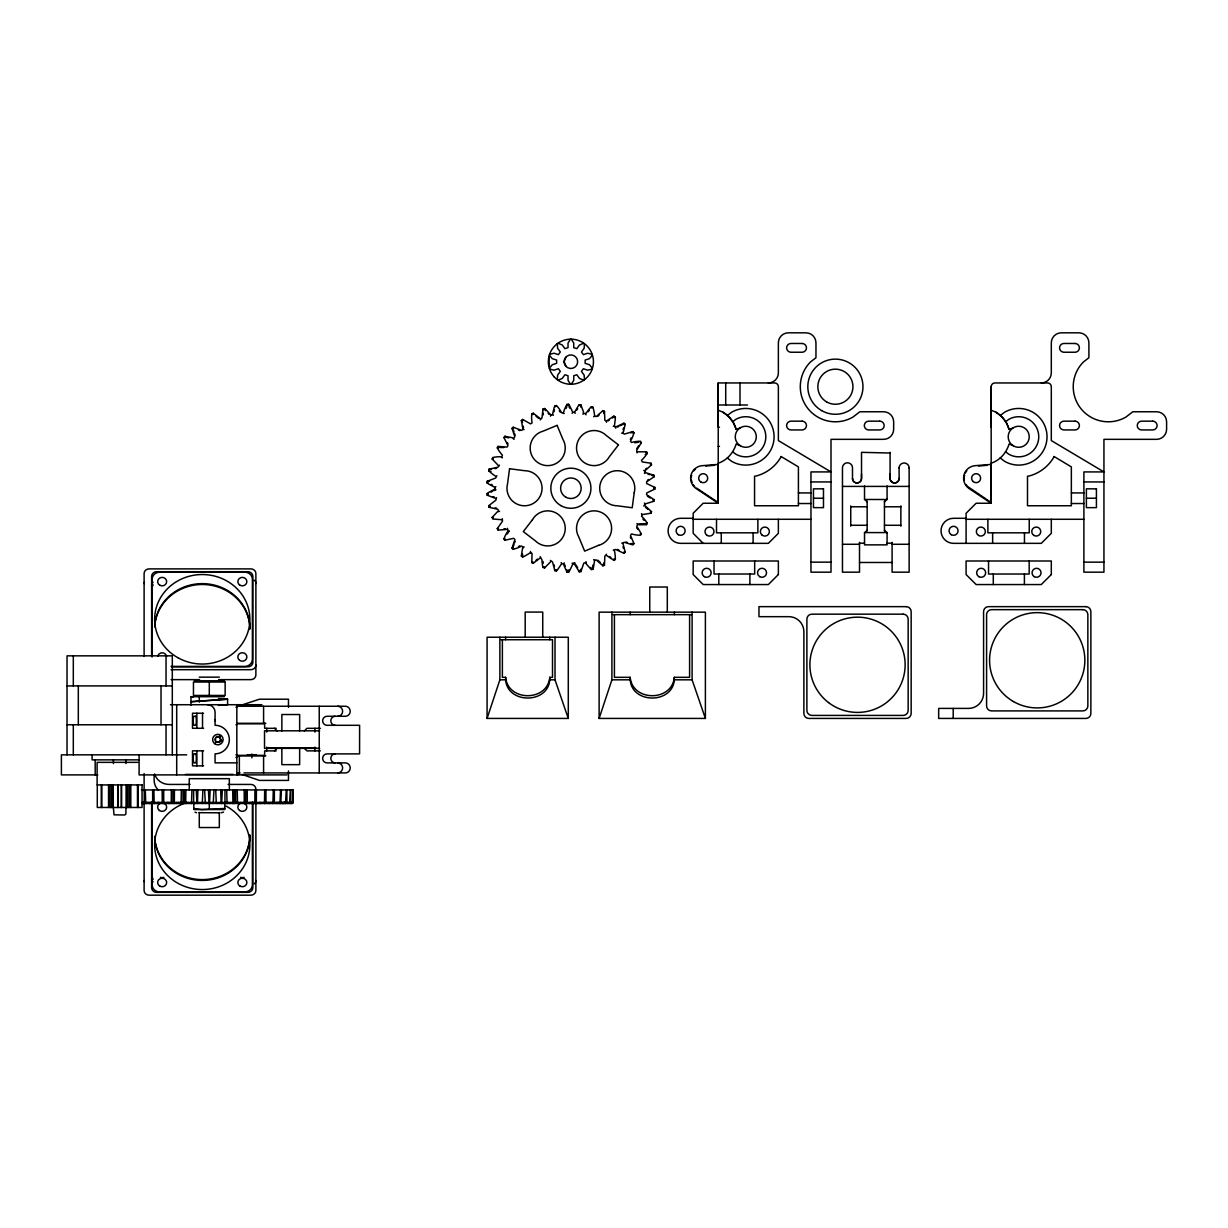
<?xml version="1.0" encoding="UTF-8"?>
<svg xmlns="http://www.w3.org/2000/svg" width="1228" height="1228" viewBox="0 0 1228 1228"><rect width="100%" height="100%" fill="white"/><g stroke="black" fill="none" stroke-linecap="round" stroke-linejoin="round"><path stroke-width="1.5" d="M768.344 382.952A10.024 10.024 0 0 0 778.368 372.913L778.368 342.842A10.024 10.024 0 0 1 788.391 332.819L805.936 332.819A10.024 10.024 0 0 1 815.96 342.842L815.96 357.762L810.572 361.892A35.09 35.09 0 0 0 852.938 417.09L859.876 411.764L883.638 411.764A10.024 10.024 0 0 1 893.662 421.787L893.662 429.309A10.024 10.024 0 0 1 883.638 439.332L831.003 439.332L831.003 572.171L810.956 572.171L810.956 471.92L831.003 471.92L778.368 440.591L778.368 386.697A3.761 3.761 0 0 0 774.607 382.952L718.226 382.952L718.226 427.19L719.47 427.19M739.993 404.841L739.993 382.952M861.519 478.429A4.513 4.513 0 0 1 857.006 482.942A4.513 4.467 0 0 1 852.493 478.506L852.493 478.429A4.513 4.513 0 0 0 857.006 482.942A4.513 4.467 0 0 0 861.519 478.506L861.519 452.334L890.085 453.04M890.085 452.334L890.085 478.429A4.513 4.513 0 0 0 894.598 482.942A4.513 4.467 0 0 0 899.111 478.506L899.111 467.791M991.165 427.19L991.165 386.697A3.761 3.761 0 0 1 994.91 382.952L1047.545 382.952A3.761 3.761 0 0 1 1051.306 386.697L1051.306 440.591L1103.941 471.92L1083.894 471.92L1083.894 572.171L1103.941 572.171L1103.941 439.332L1156.576 439.332A10.024 10.024 0 0 0 1166.6 429.309L1166.6 421.787A10.024 10.024 0 0 0 1156.576 411.764L1132.815 411.764L1125.876 417.09A35.09 35.09 0 0 1 1083.51 361.892L1088.898 357.762L1088.898 342.842A10.024 10.024 0 0 0 1078.875 332.819L1061.33 332.819A10.024 10.024 0 0 0 1051.306 342.842L1051.306 372.913A10.024 10.024 0 0 1 1041.283 382.952M168.927 803.465L168.942 802.467M606.525 422.248L606.402 421.05L613.908 416.139L615.335 417.013L615.305 419.147L614.399 425.932L613.279 426.362M613.908 416.139L612.511 418.027M615.765 428.142L614.399 425.932M533.182 414.343L533.244 413.191L531.755 413.959A39.603 39.603 0 0 0 531.693 419.869L532.046 422.923L530.573 423.875L522.714 419.469L521.347 420.452L522.944 429.278L524.08 429.6M593.631 559.661L594.582 560.398L593.508 567.198L592.924 569.255L591.313 569.685L586.355 564.02L586.002 561.656M495.882 486.702L494.884 487.378L488.851 484.17L487.086 482.942L487.209 481.284L495.621 478.045L496.895 475.804M254.856 803.465L254.933 789.926M530.496 551.464L530.557 552.646L524.678 556.146L522.714 557.005L521.347 556.038L522.529 548.594L524.126 546.828M522.714 557.005L522.545 554.012M174.33 803.465L174.422 789.926M171.245 803.465L171.352 789.926M256.299 803.465L256.406 789.926M543.068 414.972L543.236 413.222M606.555 554.242L604.836 556.177L604.483 565.187L602.948 565.832L603.777 562.946M501.024 639.727L552.508 639.727L552.508 677.319L549.776 677.319C547.473 701.817 507.916 701.817 505.614 677.319L502.375 677.319L502.375 639.727M549.776 677.319C550.881 704.918 504.508 704.918 505.614 677.319M689.599 614.66L689.599 677.319L674.341 677.319C672.023 701.817 632.481 701.817 630.179 677.319L614.414 677.319L614.414 614.66M674.341 677.319C675.446 704.918 629.058 704.918 630.179 677.319M644.408 503.05L645.253 503.91L653.818 501.285L654.063 499.642L646.557 494.654L646.742 492.919L654.846 489.082L654.846 487.409L646.696 483.556L646.557 481.821L654.063 476.832L653.818 475.19L645.253 472.565L644.408 473.425M553.398 415.279L552.508 414.496L554.074 407.849L554.81 405.839L556.453 405.532A39.142 39.142 0 0 1 560.121 410.167L561.718 412.838L564.205 413.514M259.783 803.465L259.952 802.467M549.039 357.194L549.039 366.22M260.489 803.465L260.658 802.467M615.811 426.945L623.947 423.169L625.221 424.243L623.517 431.565L621.782 433.238M176.111 803.465L176.279 802.467M540.166 419.884L541.962 417.965L542.991 409.047L544.572 408.51L546.199 409.906L550.835 414.987L550.451 416.139M179.902 803.465L180.086 802.467M623.747 424.305L623.947 423.169M544.572 408.51L545.524 410.659M495.82 476.31L493.257 474.637A39.603 39.603 0 0 1 488.759 470.8L489.112 469.173L497.908 467.193L499.504 465.166M643.748 506.028L645.253 503.91M592.541 566.937L592.971 565.064M522.974 547.166L521.639 546.061L518.83 547.412A39.526 39.526 0 0 1 513.212 549.254L512.015 548.102L514.9 539.568L513.703 538.309L504.938 540.213L503.925 538.892L504.723 536.897A37.009 37.009 0 0 1 507.195 532.108L509.236 530.864L507.256 533.996M264.465 803.465L264.695 789.926M513.212 549.254L513.504 548.149M554.028 411.702L554.457 409.999M181.084 803.465L181.345 789.926M185.658 803.465L185.904 789.926M623.041 429.739L623.502 428.05M215.499 738.181L215.499 740.944M264.296 803.465L264.573 802.467M513.473 546.276L514.01 544.434M641.476 513.596L642.167 514.578L651.04 513.227L651.515 511.631L644.869 505.614M563.437 412.608L564.419 409.691A39.142 39.142 0 0 1 566.983 404.365L568.656 404.304L569.807 406.115L572.785 412.316L572.094 413.314M622.964 432.962L624.254 434.144L632.85 431.596L633.97 432.839L633.326 434.881A36.426 36.426 0 0 1 631.207 439.839L630.471 441.128L631.56 442.479L632.973 442.126A36.978 36.978 0 0 1 638.299 441.328L640.448 441.22L641.369 442.617L636.687 450.308L637.04 452.871M268.84 803.465L269.162 802.467M267.934 803.465L268.272 802.467M487.086 718.426L487.086 637.225L568.288 637.225L568.288 718.426L487.086 718.426L499.873 679.821L499.873 637.225M599.126 718.426L599.126 612.158L705.394 612.158L705.394 718.426L599.126 718.426L611.912 679.821L611.912 612.158M632.85 431.596L630.977 432.993M186.242 803.465L186.579 802.467M191.86 802.467L191.522 803.465L191.921 789.926M556.453 405.532L555.563 406.714L554.81 405.839M219.658 742.587L220.641 739.563L219.505 736.171M642.167 514.578L641.553 516.205L642.582 517.203A37.009 37.009 0 0 1 646.051 521.347L647.263 523.113L646.542 524.632L639.02 524.816L636.964 523.573M498.368 465.519L492.167 459.026L492.766 457.476L494.884 457.108A36.978 36.978 0 0 1 500.256 456.724L502.39 457.814M572.785 564.22L575.149 563.053L572.079 563.253L572.785 564.22L569.807 570.36L568.656 572.171L566.983 572.11L563.867 565.248L564.22 562.9M514.593 542.776L515.177 541.318M272.892 803.465L273.291 789.926M508.024 530.864L507.486 528.347M504.938 540.213L505.383 539.153L503.925 538.892M197.478 803.465L197.892 789.926M271.173 803.465L271.603 802.467M585.541 562.762L583.822 563.084L580.89 571.603L579.232 571.788L580.859 569.255M501.745 456.785L502.436 455.189L501.484 454.114A36.426 36.426 0 0 1 498.338 449.74L497.263 447.882L498.077 446.424L507.057 447.069L507.978 445.58L503.925 437.582L504.938 436.262L512.337 437.721L514.056 439.378M566.031 408.448L566.86 406.714M575.164 413.329L574.52 412.332L577.958 406.407L579.232 404.703L580.89 404.872L583.5 411.948L582.978 414.266M277.098 802.467L276.607 803.465L277.282 802.467M274.12 803.465L274.611 802.467M568.656 404.304L567.597 405.347L566.983 404.365M637.532 524.648L636.733 526.198L641.369 533.873L640.448 535.255A39.526 39.526 0 0 1 634.554 534.671L631.53 533.965L630.501 535.377L633.97 543.636L632.85 544.894L624.223 542.316L621.798 543.252M561.165 562.562L561.718 563.637L557.865 569.331L556.453 570.959L554.81 570.652L552.508 561.933L550.42 560.413M279.969 803.465L280.521 789.926M209.558 803.465L210.126 789.926M507.026 529.452L498.077 530.066L497.263 528.608L502.482 521.255L502.313 518.692M202.313 803.465L202.881 789.926M498.077 530.066L498.414 528.608L497.263 528.608M576.792 410.091L577.697 408.586M638.606 445.764L636.795 448.542M566.983 572.11L566.86 569.777M282.947 803.465L283.576 802.467M567.597 571.127L568.948 569.853M278.94 803.465L279.585 802.467M586.017 414.818L585.541 413.713L589.793 408.31L591.313 406.806L592.924 407.22A39.603 39.603 0 0 1 594.275 412.976L594.598 416.031L593.646 416.768M645.237 454.544L647.248 453.362L646.542 451.843L637.578 451.812M285.541 803.465L286.247 789.926M645.882 452.794L646.542 451.843M221.639 803.465L222.345 789.926M580.859 407.22L580.89 404.872M280.767 803.465L281.396 789.926M213.242 803.465L213.979 789.926M288.488 802.467L287.72 803.465L289.025 802.467M565.893 357.194L564.112 361.707L565.893 366.22M227.594 803.465L228.362 802.467M550.819 561.549L544.572 567.965L542.991 567.428L542.546 565.325A36.502 36.502 0 0 1 541.978 559.968L540.151 556.606M282.256 803.465L283.039 802.467M501.699 519.705L492.766 519.014L492.167 517.448L497.263 511.907L499.581 511.293M588.105 411.779L589.225 410.428M233.443 803.465L234.287 802.467L234.287 789.926M554.81 570.652L555.563 569.761M513.734 438.212L514.87 436.876L512.015 428.372L513.212 427.221L521.639 430.414L522.944 429.278M224.11 803.465L224.97 802.467L224.97 789.926M284.144 802.467L283.269 803.465L284.343 802.467M291.711 802.467L290.821 803.465L292.003 802.467M239.184 803.465L240.074 802.467M284.021 803.465L284.927 802.467M647.248 453.362A39.603 39.603 0 0 1 643.702 458.075L641.507 460.3L642.167 461.912L651.04 463.248L651.515 464.844L644.869 470.861L643.748 470.447M229.421 803.465L230.342 802.467M291.727 803.465L292.663 802.467L292.663 789.926M244.74 803.465L245.692 802.467L245.738 789.926M651.04 463.248L650.395 464.598L651.515 464.844M234.655 803.465L235.638 802.467L235.638 789.926M592.924 407.22L591.604 407.911L591.313 406.806M141.68 803.465L292.203 803.465L293.17 802.467L293.17 789.926L141.404 789.926M884.452 501.884L887.076 499.197M864.527 532.86L867.152 530.174M274.565 750.876L277.16 748.236M304.344 730.952L306.939 728.311L320.385 728.311M250.128 803.465L251.111 802.467M285.218 802.467L284.221 803.465L285.203 802.467M597.944 416.215L599.064 415.095M292.203 803.465L293.231 802.467L144.229 802.467L144.229 789.926M540.381 557.804L533.244 563.284L531.755 562.531L532.062 553.521L530.557 552.646M239.721 803.465L240.749 802.467M255.286 803.465L256.314 802.467M291.788 803.465L292.847 802.467L292.847 789.926M244.664 803.465L245.738 802.467M260.198 803.465L261.272 802.467M498.414 510.955L497.862 509.298L489.112 507.317L488.759 505.675L495.866 500.164L496.511 497.632M283.607 803.465L284.696 802.467M264.849 803.465L265.954 802.467L265.954 789.926M489.112 507.317L489.972 506.535M282.716 803.465L283.822 802.467M249.361 803.465L250.481 802.467M269.193 803.465L270.313 802.467M253.92 803.465L255.056 802.467M542.991 567.428L544.342 566.829L544.572 567.965M273.23 803.465L274.366 802.467L274.366 789.926M285.756 803.465L286.892 802.467L286.892 789.926M276.914 803.465L278.065 802.467M280.245 803.465L281.396 802.467M281.396 803.465L282.563 802.467M279.784 803.465L280.936 802.467M258.156 803.465L259.338 802.467M262.224 803.465L263.406 802.467M275.287 803.465L276.484 802.467M269.392 803.465L270.59 802.467M277.651 803.465L278.848 802.467M265.908 803.465L267.121 802.467M613.248 550.083L615.781 549.499L623.947 553.306L625.236 552.247L622.964 543.513M272.462 803.465L273.675 802.467M645.437 469.219L646.665 468.236M651.485 475.313L653.818 475.19M536.068 560.198L537.45 559.124M727.329 415.54L731.596 412.255A28.321 28.321 0 0 1 774.085 436.769A28.321 28.321 0 0 1 731.596 461.298L727.237 457.952M732.702 421.741L735.741 419.408A20.047 20.047 0 0 1 765.811 436.769A20.047 20.047 0 0 1 735.741 454.145L732.64 451.75M739.931 428.096L736.14 429.37A28.321 28.321 0 0 0 722.954 412.178L718.226 410.213M1000.252 415.54L1004.535 412.255A28.321 28.321 0 0 1 1047.024 436.769A28.321 28.321 0 0 1 1004.535 461.298L1000.175 457.952M1005.64 421.741L1008.679 419.408A20.047 20.047 0 0 1 1038.75 436.769A20.047 20.047 0 0 1 1008.679 454.145L1005.578 451.75M1012.931 428.05L1009.078 429.37A28.321 28.321 0 0 0 995.893 412.178L991.165 410.213M603.777 413.529L604.483 411.303L602.948 410.643L596.24 416.599L594.598 416.031M608.136 420.928L609.41 419.991M495.621 498.445L487.209 495.206L487.086 493.533L488.851 492.321L494.93 489.112L495.959 489.772L493.978 490.601M487.209 495.206L488.176 494.562M223.527 812.138L221.147 812.813M531.755 562.531L533.182 562.132L533.244 563.284M606.402 555.424L613.908 560.336L615.335 559.461L615.305 557.328A36.502 36.502 0 0 0 614.706 551.971L614.368 550.512M647.417 480.271L648.768 479.473M653.833 487.976L654.846 487.409M491.031 492.136L492.566 491.292M614.322 417.566L615.335 417.013M617.546 427.068L618.927 426.316M489.558 481.238L487.209 481.284M487.086 482.942L488.13 482.45M521.347 556.038L522.407 555.547M518.446 546.491L519.874 545.846M620.508 425.563L622.289 424.827M654.063 499.642L652.989 500.057L653.818 501.285M624.146 424.642L625.221 424.243M594.582 560.398L596.225 559.845L602.948 565.832M240.105 705.593L259.4 699.208L288.473 699.208L288.473 707.42M491.446 469.464L489.112 469.173M488.759 470.8L490.985 471.521M512.015 548.102L513.12 547.78M550.835 414.987L552.508 414.496M219.259 741.942L216.496 741.942A2.763 2.763 0 0 1 216.496 737.168L219.259 737.168M651.515 511.631L650.395 511.892L651.04 513.227M632.834 433.085L633.97 432.839M495.007 468.605L496.557 468.344M492.167 459.026L493.303 458.858M224.801 808.485L201.546 809.559L193.809 808.485M503.879 528.915L505.445 528.715M218.446 698.578L227.594 699.208L191 701.71L227.594 699.208L227.594 704.718L218.446 705.348M705.624 466.041L714.665 465.274M978.562 466.041L986.974 465.335M718.226 464.399L702.17 465.688A12.526 12.526 0 0 0 696.245 488.621L718.226 503.25L718.226 463.186C727.007 460.393 733.53 452.733 736.14 444.045L739.931 445.457M991.165 464.399L975.109 465.688A12.526 12.526 0 0 0 969.184 488.621L991.165 503.25L991.165 463.186C999.945 460.393 1006.469 452.733 1009.078 444.045L1012.931 445.503M646.112 523.205L647.263 523.113M640.218 442.679L641.369 442.617M497.263 447.882L498.414 447.867M718.226 404.994L747.514 404.994M718.226 446.347L719.47 446.347M810.956 481.944L831.003 481.944M1083.894 481.944L1103.941 481.944M842.469 486.411L909.134 486.411M798.415 492.935L810.956 492.935M1071.353 492.935L1083.894 492.935M813.458 498.23L823.481 498.23M1086.396 498.23L1096.42 498.23M798.415 503.526L810.956 503.526M1071.353 503.526L1083.894 503.526M850.743 506.78L867.152 506.78M884.452 506.78L900.861 506.78M693.16 518.293L680.619 518.293A12.526 12.526 0 0 0 668.093 530.818A12.526 12.526 0 0 0 680.619 543.344L768.344 543.344L778.368 533.32L778.368 519.29M966.098 518.293L953.557 518.293A12.526 12.526 0 0 0 941.032 530.818A12.526 12.526 0 0 0 953.557 543.344L1041.283 543.344L1051.306 533.32L1051.306 519.29M693.16 519.29L810.956 519.29M966.098 519.29L1083.894 519.29M850.743 525.277L867.152 525.277M884.452 525.277L900.861 525.277M859.508 543.19L864.527 543.19M887.076 543.19L892.096 543.19M842.469 544.28L859.508 544.28M892.096 544.28L909.134 544.28M810.956 562.148L831.003 562.148M1083.894 562.148L1103.941 562.148M859.508 562.485L892.096 562.485M613.094 614.66L691.425 614.66M171.014 666.39L244.863 666.39A7.522 7.061 0 0 0 252.385 659.329L252.385 579.248A7.522 7.061 0 0 0 244.863 572.187L159.64 572.187A7.522 7.061 0 0 0 152.134 579.248L152.134 656.98M171.843 666.865L247.872 666.865A5.019 4.712 0 0 0 252.876 662.153L252.876 576.423A5.019 4.712 0 0 0 247.872 571.711L156.647 571.711A5.019 4.712 0 0 0 151.627 576.423L151.627 656.443M171.076 669.69L250.88 669.69A5.019 4.712 0 0 0 255.884 664.977M199.274 677.15L219.321 677.15M171.076 679.637L199.581 679.637M218.569 679.637L250.88 679.637A5.019 4.712 0 0 0 255.884 674.924L255.884 573.599A5.019 4.712 0 0 0 250.88 568.886L149.125 568.886A5.019 4.712 0 0 0 144.106 573.599L144.106 656.412M499.873 679.821L505.614 679.821M549.776 679.821L555.01 679.821L568.288 718.426M611.912 679.821L630.179 679.821M674.341 679.821L692.101 679.821L705.394 718.426M194.254 680.788L224.34 680.788M67.033 685.915L172.304 685.915M224.34 696.69L191 696.69L191 705.379M170.462 704.718L261.902 704.718M237.603 706.254L345.39 706.254A5.019 4.82 90 0 1 350.21 711.273A5.019 4.82 90 0 1 345.39 716.277L327.124 716.277A4.513 4.467 90 0 0 322.657 720.79A4.513 4.467 90 0 0 327.124 725.303L359.604 725.303L359.574 753.885L327.124 753.885A4.513 4.467 90 0 0 322.657 758.382A4.513 4.467 90 0 0 327.124 762.895L345.39 762.895A5.019 4.82 90 0 1 350.21 767.914A5.019 4.82 90 0 1 345.39 772.934L243.911 772.934M235.929 707.221L236.866 707.221M203.556 713.238L192.504 713.238L192.504 728.281L203.556 728.281M237.603 723.307L265.831 723.307M236.835 723.768L264.404 723.768M67.033 724.766L172.304 724.766M235.929 724.766L236.866 724.766M276.162 728.311L264.634 728.311L264.634 723.307M319.664 730.813L264.527 730.813L264.527 748.359L319.664 748.359M216.389 736.554L219.321 736.554M268.287 747.867L315.903 747.867M203.556 750.83L192.504 750.83L192.504 765.873L203.556 765.873M276.162 750.876L264.634 750.876L264.634 755.88M320.385 750.876L306.939 750.876L304.344 748.236M247.365 754.713L256.391 754.713M186.717 754.836L61.4 754.836L61.4 774.899L97.749 774.899M235.929 754.836L236.866 754.836M236.835 755.343L264.404 755.343M237.603 755.88L265.831 755.88M235.929 757.354L236.866 757.354M139.163 759.856L92.1 759.856L92.1 754.836M137.92 762.358L97.119 762.358L97.119 784.922L142.233 784.922M236.835 762.864L215.069 762.864L215.069 753.838A14.291 14.291 0 0 0 229.344 739.548A14.291 14.291 0 0 0 215.069 725.272L215.069 712.24A7.522 7.522 0 0 0 207.547 704.718M237.603 772.934L240.028 772.934M236.835 774.147L239.353 774.147M185.489 774.392L233.105 774.392M236.835 774.392L239.353 774.392L239.353 755.849M286.968 774.899L139.102 774.899L139.102 754.836M190.079 784.431L169.172 784.431A15.043 14.137 0 0 1 154.651 773.962M228.07 784.431L250.88 784.431A5.019 4.712 0 0 1 255.884 789.144M143.968 802.467L142.187 802.467L143.292 803.465M199.043 812.69L219.551 812.813M572.785 412.316L574.52 412.332M639.097 523.819L645.882 523.681L646.542 524.632M640.218 533.796L641.369 533.873M191 696.69L193.456 696.859M503.879 447.575L498.675 447.406L498.077 446.424M580.215 405.808L579.232 404.703M561.718 563.637L563.437 563.821M503.925 437.582L505.383 437.337L504.938 436.262M492.167 517.448L493.303 517.633M495.007 507.885L496.557 508.146M506.918 437.521L508.806 437.859M583.822 413.406L585.541 413.713M630.977 543.482L632.497 543.789M196.603 812.782L195.068 812.138M632.834 543.405L633.97 543.636M512.015 428.372L513.12 428.71M647.985 474.192L649.673 474.683M488.759 505.675L489.865 506.028M492.965 496.619L494.454 497.11M241.855 774.377L259.4 780.409L288.473 780.409L288.473 770.969M625.958 541.962L627.431 542.5M625.236 552.247L624.146 551.832L623.947 553.306M654.063 476.832L652.912 475.896M603.562 411.994L602.948 410.643M518.446 430L519.874 430.629M521.347 420.452L522.529 422.463M487.086 493.533L488.13 494.04M606.402 421.05L604.851 420.252L604.483 411.303M617.546 549.423L618.927 550.159M614.322 558.909L615.335 559.461M491.031 484.339L492.566 485.198M653.833 488.498L654.846 489.082M647.417 496.204L650.241 497.954M533.244 413.191L540.381 418.687M531.755 413.959L532.722 414.588M991.165 502.498L967.633 486.534A11.896 11.896 0 0 1 966.114 484.615M696.614 488.115L718.226 502.498M603.577 564.481L604.483 565.187M995.893 412.178L1001.756 416.676L1006.254 422.539L1009.078 429.37M722.954 412.178L728.818 416.676L733.316 422.539L736.14 429.37M536.068 416.277L538.631 418.38M645.437 507.256L647.97 509.405M148.035 802.467L149.248 803.465M151.474 802.467L152.671 803.465M144.889 802.467L146.071 803.465M155.235 802.467L156.417 803.465M159.241 802.467L160.392 803.465M163.57 802.467L164.721 803.465M542.991 409.047L543.851 409.814M144.229 802.467L145.364 803.465M148.281 802.467L149.402 803.465M600.354 562.547L597.944 560.26M168.098 802.467L169.188 803.465M153.746 803.465L152.656 802.467L152.656 789.926M172.887 789.926L172.902 802.467L173.962 803.465M157.322 802.467L158.397 803.465M163.309 803.465L162.28 802.467L162.157 789.926M177.83 802.467L178.858 803.465M590.514 567.474L591.62 568.564M703.183 543.344L693.16 533.32L693.16 513.273L703.183 503.25L718.226 503.25L718.226 382.952M167.484 802.467L168.466 803.465M274.565 728.311L277.16 730.952M864.527 499.197L867.152 501.884M884.452 530.174L887.076 532.86M592.126 568.426L592.924 569.255M183.939 803.465L182.972 802.467L182.972 789.926M172.902 802.467L173.854 803.465M188.237 802.467L189.158 803.465M178.52 802.467L179.426 803.465M548.118 413.237L549.146 414.435M194.484 803.465L193.625 802.467L193.625 789.926M185.152 803.465L184.307 802.467L184.307 789.926M190.233 802.467L191 803.465M579.232 571.788L574.52 564.097M205.352 803.465L204.615 789.926M580.215 570.667L580.89 571.603M196.956 803.465L196.25 789.926M559.277 410.72L560.121 412.055M577.697 567.889L576.055 565.003M216.297 803.465L215.714 789.926M507.256 442.479L508.039 443.845M568.948 406.637L569.899 408.295M209.036 803.465L208.468 789.926M144.014 802.467L144.551 803.465M568.119 571.143L568.656 572.171M630.317 537.112L631.008 538.524M147.022 802.467L147.452 803.465M227.103 803.465L226.673 789.926M221.117 803.465L220.702 789.926M145.702 803.465L145.303 789.926M514.593 433.699L515.177 435.172M564.819 564.941L565.356 566.415M232.031 802.467L232.384 803.465M556.069 569.869L556.453 570.959M150.369 802.467L150.706 803.465M226.735 802.467L227.073 803.465M149.432 802.467L149.755 803.465M513.473 430.214L514.01 432.056M623.041 546.736L623.502 548.425M232.952 803.465L232.691 789.926M154.022 802.467L154.283 803.465M554.028 564.788L554.457 566.476M513.212 427.221L513.488 428.342M237.495 803.465L237.234 789.926M154.145 803.465L153.899 789.926M523.128 426.085L523.496 427.62M644.869 470.861L645.253 472.565M157.967 802.467L158.151 803.465M242.346 802.467L242.53 803.465M238.508 802.467L238.692 803.465M158.642 802.467L158.811 803.465M522.714 419.469L522.836 420.621M244.28 803.465L244.172 789.926M163.738 803.465L163.677 789.926M247.304 803.465L247.227 789.926M162.157 802.467L162.234 803.465M613.877 559.185L613.908 560.336M494.884 487.378L494.93 489.112M251.955 802.467L251.97 803.465M166.67 802.467L166.686 803.465M249.652 802.467L249.668 803.465M1029.233 519.29L1029.233 532.829L987.88 532.829L987.88 519.29M1029.171 560.996L1029.171 574.029L988.54 574.029L988.54 560.996M1024.459 532.829L1024.459 543.344M1024.398 574.029L1024.398 584.559M993.298 574.029L993.298 584.559M992.638 532.829L992.638 543.344M991.165 386.697L991.165 503.25L976.122 503.25L966.098 513.273L966.098 543.344M953.204 708.402L953.204 718.426M909.134 467.791L909.134 572.171L892.096 572.171L892.096 542.346M900.861 505.905L900.861 526.167M890.085 473.962L890.085 478.506A4.513 4.467 0 0 0 894.598 482.972A4.513 4.513 0 0 0 899.111 478.429M887.076 485.95L887.076 499.504L864.527 499.474L864.527 485.95M884.452 501.101L884.452 530.956M867.152 501.101L867.152 530.956M861.519 473.962L861.519 477.876M859.508 542.346L859.508 572.171L842.469 572.171L842.469 467.791A5.019 5.019 0 0 1 847.489 462.787A5.019 5.019 0 0 1 852.493 467.791L852.493 478.506M850.743 505.905L850.743 526.167M757.86 519.29L757.86 532.829L716.507 532.829L716.507 519.29M754.667 560.996L754.667 574.029L714.036 574.029L714.036 560.996M753.102 532.829L753.102 543.344M749.894 574.029L749.894 584.559M725.717 382.952L725.717 404.994M721.266 532.829L721.266 543.344M718.794 574.029L718.794 584.559M692.101 612.158L692.101 679.821M674.341 612.158L674.341 614.66M667.295 612.158L667.295 587.015L649.75 587.015L649.75 612.158M630.179 612.158L630.179 614.66M555.01 637.225L555.01 679.821M549.776 637.225L549.776 639.727M542.73 637.225L542.73 612.081L525.185 612.081L525.185 637.225M505.614 637.225L505.614 639.727M319.234 706.254L319.234 772.934M314.921 728.311L314.921 732.072M314.921 747.115L314.921 750.876M299.647 730.952L299.647 714.527L281.857 714.527L281.857 730.952M299.647 748.236L299.647 764.66L281.857 764.66L281.857 748.236M290.744 789.926L290.744 802.467L289.624 803.465L290.315 789.926M266.722 728.311L266.722 732.072M266.722 747.115L266.722 750.876M263.59 706.254L263.59 723.307M263.59 755.88L263.59 772.934M255.884 802.467L255.884 890.469A5.019 4.712 0 0 1 250.88 895.181L149.125 895.181A5.019 4.712 0 0 1 144.106 890.469L144.106 801.915M252.876 801.915L252.876 887.644A5.019 4.712 0 0 1 247.872 892.357L156.647 892.357A5.019 4.712 0 0 1 151.627 887.644L151.627 801.915M251.878 754.038L251.878 757.829M236.835 704.718L236.835 774.899M229.344 789.926L229.344 778.659L189.25 778.659L189.25 789.926M224.801 803.25L224.801 809.559L193.809 809.559L193.809 803.25M219.321 812.491L219.321 827.534L199.274 827.534L199.274 812.491M215.069 719.593L215.069 720.759M209.297 682.031L209.297 695.447M209.297 803.25L209.297 808.485M202.528 713.238L202.528 728.281M202.528 750.83L202.528 765.873M199.274 696.69L199.274 702.216M196.879 713.238L196.879 728.281M196.879 750.83L196.879 765.873M176.694 704.718L176.694 774.899M172.304 754.836L172.304 655.844L67.033 655.844L67.033 754.836M166.041 655.844L166.041 685.915M166.041 724.766L166.041 754.836M161.022 685.915L161.022 724.766M154.129 774.837L154.129 780.256A15.043 14.137 0 0 0 158.535 790.249M152.134 803.312L152.134 884.851A7.522 7.061 0 0 0 159.64 891.912L244.863 891.912A7.522 7.061 0 0 0 252.385 884.851L252.385 804.77A7.522 7.061 0 0 0 252.124 802.943M144.106 773.502L144.106 790.755M142.049 784.922L142.049 807.471L97.288 807.471L97.288 784.922M138.089 784.922L138.089 807.471M137.475 784.922L137.475 807.471M130.813 784.922L130.813 807.471M129.37 784.922L129.37 807.471M127.773 784.922L127.773 807.471M127.098 784.922L127.098 807.471M126.085 784.922L126.085 807.471M125.931 759.856L125.931 763.57M125.931 808.162L125.901 814.072L124.688 814.993L114.035 814.824L113.406 808.162M121.557 784.922L121.557 807.471M121.311 784.922L121.311 807.471M118.041 784.922L118.041 807.471M117.796 784.922L117.796 807.471M113.406 759.856L113.406 763.57M113.252 784.922L113.252 807.471M112.255 784.922L112.255 807.471M111.564 784.922L111.564 807.471M109.983 784.922L109.983 807.471M108.54 784.922L108.54 807.471M101.878 784.922L101.878 807.471M101.249 784.922L101.249 807.471M95.185 760.316L95.185 774.899M78.316 685.915L78.316 724.766M73.312 655.844L73.312 685.915M73.312 724.766L73.312 754.836M694.695 486.534A11.896 11.896 0 0 1 693.175 484.615M692.07 482.435A11.896 11.896 0 0 1 691.425 480.071M691.287 477.631A11.896 11.896 0 0 1 691.656 475.205M693.82 470.831A11.896 11.896 0 0 1 695.524 469.081M899.111 467.96A5.019 4.973 0 0 1 904.13 462.987A5.019 4.973 0 0 1 909.134 467.96M964.364 480.071A11.896 11.896 0 0 1 964.594 475.205M965.454 472.903A11.896 11.896 0 0 1 966.758 470.831M642.935 519.06A35.965 35.965 0 0 1 644.071 520.411M636.795 527.933A35.167 35.167 0 0 1 637.685 529.222M610.869 557.466A35.059 35.059 0 0 1 609.41 556.499M543.236 563.253A35.474 35.474 0 0 1 543.068 561.518M631.008 437.966A35.382 35.382 0 0 1 630.317 439.363M634.738 442.786A35.934 35.934 0 0 1 638.376 442.326M152.134 588.335A7.522 7.061 0 0 1 153.132 584.804M154.667 626.909A47.616 44.745 0 0 1 203.034 583.638A47.616 44.745 0 0 1 249.883 628.383M157.675 656.427A4.513 4.237 0 0 1 166.624 656.427M153.132 879.294A7.522 7.061 0 0 1 152.134 875.764M152.134 804.77A7.522 7.061 0 0 1 152.379 802.943M249.883 835.7A47.616 44.745 0 0 1 203.034 880.43A47.616 44.745 0 0 1 154.667 837.158M226.059 806.059A47.616 44.745 0 0 1 236.651 875.748A47.616 44.745 0 0 1 162.096 868.856A47.616 44.745 0 0 1 186.948 802.437M244.08 877.329A4.513 4.237 0 0 1 240.627 877.329M163.877 877.329A4.513 4.237 0 0 1 160.423 877.329M249.883 834.84A47.616 44.745 0 0 1 203.034 879.586A47.616 44.745 0 0 1 154.667 836.299M153.101 881.888A5.019 4.712 0 0 1 151.627 878.557M255.884 880.522A5.019 4.712 0 0 1 254.426 883.853M144.275 881.75A5.019 4.712 0 0 1 144.106 880.522M154.743 626.311A47.616 44.745 0 0 1 203.817 584.513A47.616 44.745 0 0 1 249.883 629.227M151.627 585.51A5.019 4.712 0 0 1 153.101 582.179M254.426 580.215A5.019 4.712 0 0 1 255.884 583.546M144.106 583.546A5.019 4.712 0 0 1 144.275 582.318M337.654 706.254A5.019 4.958 90 0 1 342.612 711.273A5.019 4.958 90 0 1 337.654 716.277M337.654 762.895A5.019 4.958 90 0 1 342.612 767.914A5.019 4.958 90 0 1 337.654 772.934M335.152 725.303A4.513 4.344 90 0 1 330.823 720.79A4.513 4.344 90 0 1 335.152 716.277M335.152 762.895A4.513 4.344 90 0 1 330.823 758.382A4.513 4.344 90 0 1 335.152 753.885M216.496 741.942A2.763 2.763 0 0 0 220.641 739.563A2.763 2.763 0 0 0 216.496 737.168M221.715 740.315A3.761 3.761 0 0 1 221.347 741.221M215.79 742.326A3.761 3.761 0 0 1 215.422 742.004M219.966 736.094A3.761 3.761 0 0 1 220.38 736.355M557.297 343.901L557.635 348.338L560.321 352.006L558.402 354.646L554.074 353.234L549.76 354.278L549.438 355.291L552.308 358.668L556.637 360.065L556.637 363.334L552.308 364.731L549.438 368.124L549.76 369.121L554.074 370.165L558.402 368.753L560.321 371.393L557.635 375.077L557.297 379.498L558.157 380.127L562.255 378.439L564.926 374.755L568.027 375.768L568.027 380.312L570.36 384.088L571.419 384.088L573.737 380.312L573.737 375.768L576.838 374.755L579.509 378.439L583.607 380.127L584.467 379.498L584.129 375.077L581.443 371.393L583.377 368.753L587.69 370.165L592.003 369.121L592.341 368.124L589.455 364.731L585.127 363.334L585.127 360.065L589.455 358.668L592.341 355.291L592.003 354.278L587.69 353.234L583.377 354.646L581.443 352.006L584.129 348.338L584.467 343.901L583.607 343.287L579.509 344.976L576.838 348.66L573.737 347.647L573.737 343.103L571.419 339.327L570.36 339.327L568.027 343.103L568.027 347.647L564.926 348.66L562.255 344.976L558.157 343.287L557.297 343.901M509.543 468.728L507.563 483.694A17.545 17.545 0 0 0 521.47 505.522A17.545 17.545 0 0 0 541.993 489.772A17.545 17.545 0 0 0 524.51 470.692L509.543 468.728M634.201 492.781L632.22 507.763L617.254 505.782A17.545 17.545 0 0 1 599.771 486.718A17.545 17.545 0 0 1 620.293 470.969A17.545 17.545 0 0 1 634.201 492.781M781.146 456.524L780.931 457.077A40.601 40.601 0 0 1 756.279 475.988L754.56 476.218L754.56 505.752L798.415 505.752L798.415 466.901L781.146 456.524M1054.084 456.524L1053.87 457.077A40.601 40.601 0 0 1 1029.217 475.988L1027.498 476.218L1027.498 505.752L1071.353 505.752L1071.353 466.901L1054.084 456.524M532.507 519.628L523.312 531.601L535.301 540.796A17.545 17.545 0 0 0 561.135 539.675A17.545 17.545 0 0 0 557.758 514.025A17.545 17.545 0 0 0 532.507 519.628M618.451 444.874L609.257 456.862A17.545 17.545 0 0 1 584.006 462.449A17.545 17.545 0 0 1 580.629 436.815A17.545 17.545 0 0 1 606.479 435.679L618.451 444.874M778.368 574.535L768.344 584.559L703.183 584.559L693.16 574.535L693.16 560.996L778.368 560.996L778.368 574.535M1051.306 574.535L1041.283 584.559L976.122 584.559L966.098 574.535L966.098 560.996L1051.306 560.996L1051.306 574.535M557.113 425.364L543.16 431.135A17.545 17.545 0 0 0 531.217 454.084A17.545 17.545 0 0 0 555.117 463.984A17.545 17.545 0 0 0 562.9 439.317L557.113 425.364M598.604 545.339L584.651 551.126L578.879 537.173A17.545 17.545 0 0 1 586.646 512.49A17.545 17.545 0 0 1 610.546 522.391A17.545 17.545 0 0 1 598.604 545.339M802.068 343.472L791.016 343.472A4.39 4.39 0 0 0 786.626 347.862A4.39 4.39 0 0 0 791.016 352.236L802.068 352.236A4.39 4.39 0 0 0 806.458 347.862A4.39 4.39 0 0 0 802.068 343.472M1075.007 343.472L1063.955 343.472A4.39 4.39 0 0 0 1059.564 347.862A4.39 4.39 0 0 0 1063.955 352.236L1075.007 352.236A4.39 4.39 0 0 0 1079.397 347.862A4.39 4.39 0 0 0 1075.007 343.472M802.068 421.173L791.016 421.173A4.39 4.39 0 0 0 786.626 425.548A4.39 4.39 0 0 0 791.016 429.938L802.068 429.938A4.39 4.39 0 0 0 806.458 425.548A4.39 4.39 0 0 0 802.068 421.173M879.77 421.173L868.703 421.173A4.39 4.39 0 0 0 864.328 425.548A4.39 4.39 0 0 0 868.703 429.938L879.77 429.938A4.39 4.39 0 0 0 884.16 425.548A4.39 4.39 0 0 0 879.77 421.173M1075.007 421.173L1063.955 421.173A4.39 4.39 0 0 0 1059.564 425.548A4.39 4.39 0 0 0 1063.955 429.938L1075.007 429.938A4.39 4.39 0 0 0 1079.397 425.548A4.39 4.39 0 0 0 1075.007 421.173M1152.708 421.173L1141.641 421.173A4.39 4.39 0 0 0 1137.266 425.548A4.39 4.39 0 0 0 1141.641 429.938L1152.708 429.938A4.39 4.39 0 0 0 1157.098 425.548A4.39 4.39 0 0 0 1152.708 421.173M823.481 488.836L813.458 488.836L813.458 507.64L823.481 507.64L823.481 488.836M1096.42 488.836L1086.396 488.836L1086.396 507.64L1096.42 507.64L1096.42 488.836M887.076 532.584L864.527 532.584L864.527 544.864L887.076 544.864L887.076 532.553M906.141 606.647L758.965 606.647L758.965 616.671L788.852 616.671A15.043 15.043 0 0 1 803.88 631.714L803.88 713.407A5.019 5.019 0 0 0 808.899 718.426L906.141 718.426A5.019 5.019 0 0 0 911.161 713.407L911.161 611.651A5.019 5.019 0 0 0 906.141 606.647M1085.844 606.647L988.601 606.647A5.019 5.019 0 0 0 983.582 611.651L983.582 693.359A15.043 15.043 0 0 1 968.554 708.402L938.668 708.402L938.668 718.426L1085.844 718.426A5.019 5.019 0 0 0 1090.863 713.407L1090.863 611.651A5.019 5.019 0 0 0 1085.844 606.647M1082.835 609.656L991.61 609.656A5.019 5.019 0 0 0 986.591 614.66L986.591 705.9A5.019 5.019 0 0 0 991.61 710.905L1082.835 710.905A5.019 5.019 0 0 0 1087.854 705.9L1087.854 614.66A5.019 5.019 0 0 0 1082.835 609.656M903.133 614.169L811.908 614.169A5.019 5.019 0 0 0 806.888 619.173L806.888 710.398A5.019 5.019 0 0 0 811.908 715.417L903.133 715.417A5.019 5.019 0 0 0 908.152 710.398L908.152 619.173A5.019 5.019 0 0 0 903.133 614.169M225.138 682.031L193.456 682.031L193.456 695.447L225.138 695.447L225.138 682.031M195.559 716.246L194.024 716.246A4.513 0.783 90 0 0 193.241 720.759A4.513 0.783 90 0 0 194.024 725.272L195.559 725.272A4.513 0.783 -90 0 0 196.342 720.759A4.513 0.783 -90 0 0 195.559 716.246M195.559 753.838L194.024 753.838A4.513 0.783 -90 0 0 193.241 758.351A4.513 0.783 -90 0 0 194.024 762.864L195.559 762.864A4.513 0.783 -90 0 0 196.342 758.351A4.513 0.783 -90 0 0 195.559 753.838M1034.298 576.684A4.513 4.513 0 0 0 1041.052 572.785A4.513 4.513 0 0 0 1034.298 568.871A4.513 4.513 0 0 0 1034.298 576.684M978.9 576.684A4.513 4.513 0 0 0 985.67 572.785A4.513 4.513 0 0 0 978.9 568.871A4.513 4.513 0 0 0 978.9 576.684M759.779 576.684A4.513 4.513 0 0 0 766.548 572.785A4.513 4.513 0 0 0 759.779 568.871A4.513 4.513 0 0 0 759.779 576.684M704.396 576.684A4.513 4.513 0 0 0 711.165 572.785A4.513 4.513 0 0 0 704.396 568.871A4.513 4.513 0 0 0 704.396 576.684M700.927 482.097A4.513 4.513 0 0 0 707.696 478.183A4.513 4.513 0 0 0 700.927 474.284A4.513 4.513 0 0 0 700.927 482.097M678.363 534.717A4.513 4.513 0 0 0 685.132 530.818A4.513 4.513 0 0 0 678.363 526.904A4.513 4.513 0 0 0 678.363 534.717M740.499 445.887A10.53 10.53 0 0 0 756.294 436.769A10.53 10.53 0 0 0 740.499 427.666A10.53 10.53 0 0 0 740.499 445.887M761.682 534.763A4.513 4.513 0 0 0 769.235 532.737A4.513 4.513 0 0 0 763.709 527.211A4.513 4.513 0 0 0 761.682 534.763M707.236 535.469A4.513 4.513 0 0 0 714.005 531.571A4.513 4.513 0 0 0 707.236 527.656A4.513 4.513 0 0 0 707.236 535.469M828.532 702.569A47.616 47.616 0 0 0 904.729 671.01A47.616 47.616 0 0 0 839.292 620.8A47.616 47.616 0 0 0 828.532 702.569M1013.407 701.526A47.616 47.616 0 0 0 1084.846 660.28A47.616 47.616 0 0 0 1013.407 619.035A47.616 47.616 0 0 0 1013.407 701.526M1013.438 445.887A10.53 10.53 0 0 0 1029.233 436.769A10.53 10.53 0 0 0 1013.438 427.666A10.53 10.53 0 0 0 1013.438 445.887M972.929 481.376A4.513 4.513 0 0 0 980.481 479.35A4.513 4.513 0 0 0 974.955 473.824A4.513 4.513 0 0 0 972.929 481.376M951.301 534.717A4.513 4.513 0 0 0 958.07 530.818A4.513 4.513 0 0 0 951.301 526.904A4.513 4.513 0 0 0 951.301 534.717M978.593 535.469A4.513 4.513 0 0 0 985.363 531.571A4.513 4.513 0 0 0 978.593 527.656A4.513 4.513 0 0 0 978.593 535.469M1033.991 535.469A4.513 4.513 0 0 0 1040.761 531.571A4.513 4.513 0 0 0 1033.991 527.656A4.513 4.513 0 0 0 1033.991 535.469M554.12 376.796A22.564 22.564 0 0 0 592.341 368.676A22.564 22.564 0 0 0 566.2 339.649A22.564 22.564 0 0 0 554.12 376.796M566.093 366.497A6.769 6.769 0 0 0 577.421 363.457A6.769 6.769 0 0 0 569.132 355.168A6.769 6.769 0 0 0 566.093 366.497M565.724 497.125A10.269 10.269 0 0 0 581.166 488.268A10.269 10.269 0 0 0 565.77 479.334A10.269 10.269 0 0 0 565.724 497.125M560.858 505.598A20.047 20.047 0 0 0 590.929 488.237A20.047 20.047 0 0 0 560.858 470.877A20.047 20.047 0 0 0 560.858 505.598M826.613 401.894A17.545 17.545 0 0 0 852.938 386.697A17.545 17.545 0 0 0 826.613 371.516A17.545 17.545 0 0 0 826.613 401.894M821.609 410.582A27.569 27.569 0 0 0 862.962 386.697A27.569 27.569 0 0 0 821.609 362.828A27.569 27.569 0 0 0 821.609 410.582M178.444 658.039A47.616 44.745 0 0 0 249.883 619.296A47.616 44.745 0 0 0 178.444 580.537A47.616 44.745 0 0 0 178.444 658.039M239.613 584.973A4.513 4.237 0 0 0 246.828 582.164A4.513 4.237 0 0 0 240.627 577.697A4.513 4.237 0 0 0 239.613 584.973M159.901 585.28A4.513 4.237 0 0 0 166.67 581.611A4.513 4.237 0 0 0 159.901 577.943A4.513 4.237 0 0 0 159.901 585.28M239.613 660.342A4.513 4.237 0 0 0 246.828 657.533A4.513 4.237 0 0 0 240.627 653.05A4.513 4.237 0 0 0 239.613 660.342M240.105 886.171A4.513 4.237 0 0 0 246.874 882.487A4.513 4.237 0 0 0 240.105 878.818A4.513 4.237 0 0 0 240.105 886.171M159.901 886.171A4.513 4.237 0 0 0 166.67 882.487A4.513 4.237 0 0 0 159.901 878.818A4.513 4.237 0 0 0 159.901 886.171M159.41 810.495A4.513 4.237 0 0 0 166.624 807.686A4.513 4.237 0 0 0 160.423 803.204A4.513 4.237 0 0 0 159.41 810.495M239.613 810.495A4.513 4.237 0 0 0 246.828 807.686A4.513 4.237 0 0 0 240.627 803.204A4.513 4.237 0 0 0 239.613 810.495M215.253 744.122A5.265 5.265 0 0 0 223.143 739.563A5.265 5.265 0 0 0 215.253 735.004A5.265 5.265 0 0 0 215.253 744.122"/></g></svg>
